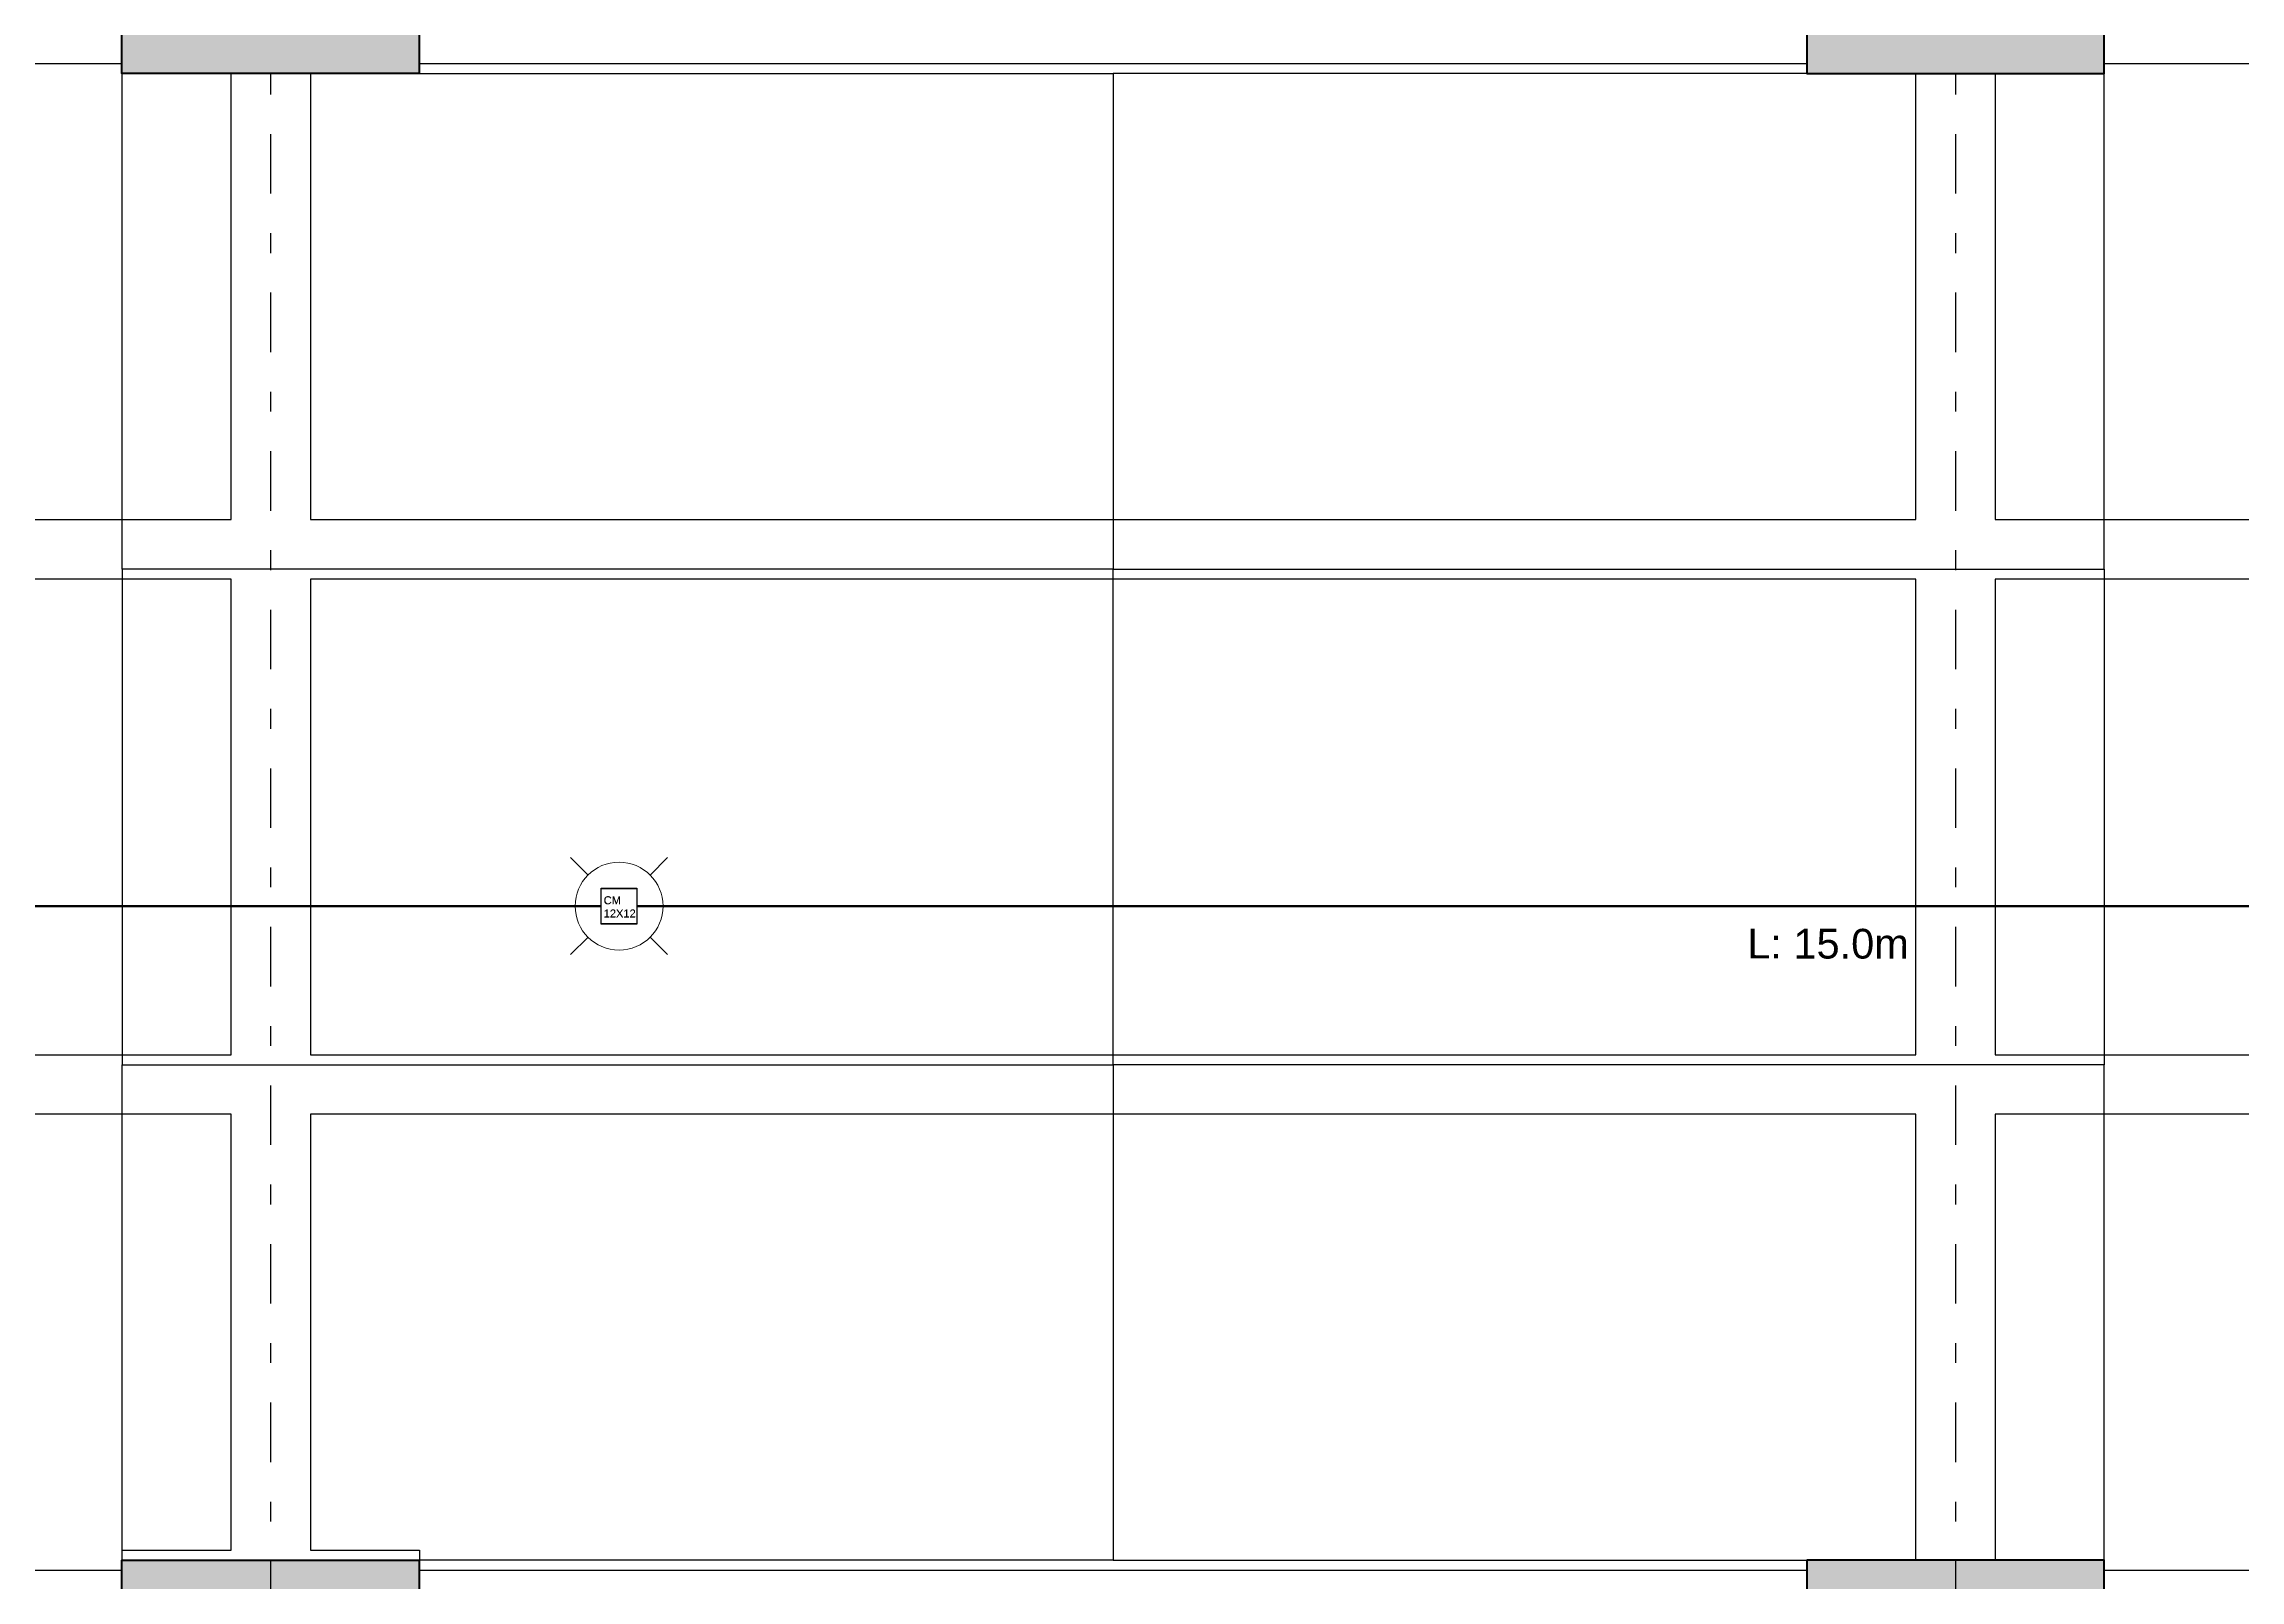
# Model space of a CAD drawing. Header units: millimetres. Extents: x 3781 to 4924, y 1639 to 1721.
# Drawn here: x 4018.93 to 4030.01, y 1668.35 to 1676.1 of the extents above; entities that cross this region are included whole.
import ezdxf

# ---------------------------------------------------------------- set-up
doc = ezdxf.new("R2010")
doc.units = ezdxf.units.MM
for name, pattern in [('CENTER', [0.7, 0.3, -0.2, 0, -0.2]), ('HIDDEN2', [0.1875, 0.125, -0.0625]), ('LLUVIAS', [10, 4, -2, 4])]:
    doc.linetypes.add(name, pattern=pattern)
for name, color, linetype in [('-parquead', 2, 'Continuous'), ('1amobla', 2, 'Continuous'), ('AS_GL DETECCION_MEZANINE', 7, 'Continuous'), ('AS_GL DETECCION_PISO 2', 7, 'Continuous'), ('E-P. MACIZA1', 2, 'HIDDEN2'), ('EJE-ESTRUCTURA', 1, 'CENTER'), ('HACHTCOLUMNA', 250, 'Continuous')]:
    doc.layers.add(name, color=color, linetype=linetype)
doc.layers.add('Estructura', color=6, linetype='Continuous', lineweight=40)
doc.layers.add('TEXTOS', color=7, linetype='Continuous', lineweight=20)
doc.styles.get("Standard").update_dxf_attribs({"font": 'arial.ttf'})

# ---------------------------------------------------------------- blocks, each defined once
blk = doc.blocks.new('estructura etapa 3')
at = {"layer": 'HACHTCOLUMNA'}
h = blk.add_hatch(color=256, dxfattribs=at)
h.paths.add_polyline_path([(-91.651, -6658.124), (-91.651, -6657.624), (-92.35, -6657.624), (-92.35, -6658.124)])
h.paths.add_polyline_path([(-49.354, -6658.124), (-49.354, -6657.624), (-50.055, -6657.624), (-50.055, -6658.124)])
h.paths.add_polyline_path([(-56.053, -6658.124), (-56.053, -6657.624), (-56.753, -6657.624), (-56.753, -6658.124)])
h.paths.add_polyline_path([(-76.45, -6659.124), (-76.95, -6659.124), (-76.95, -6657.624), (-76.45, -6657.624)])
h.paths.add_polyline_path([(-83.95, -6659.124), (-84.45, -6659.124), (-84.45, -6657.624), (-83.95, -6657.624)])
h.paths.add_polyline_path([(-60.452, -6659.124), (-60.952, -6659.124), (-60.952, -6657.624), (-60.452, -6657.624)])
h.paths.add_polyline_path([(-67.95, -6659.124), (-68.45, -6659.124), (-68.45, -6657.624), (-67.95, -6657.624)])
h.paths.add_polyline_path([(-91.85, -6668.199), (-91.851, -6667.599), (-92.35, -6667.599), (-92.349, -6668.199)])
h.paths.add_polyline_path([(-49.354, -6668.199), (-49.354, -6667.599), (-49.854, -6667.599), (-49.854, -6668.199)])
h.paths.add_polyline_path([(-56.154, -6668.149), (-56.154, -6667.649), (-56.854, -6667.649), (-56.854, -6668.149)])
h.paths.add_polyline_path([(-59.952, -6667.649), (-59.952, -6668.149), (-61.452, -6668.149), (-61.452, -6667.649)])
h.paths.add_polyline_path([(-75.95, -6667.649), (-75.95, -6668.149), (-77.45, -6668.149), (-77.45, -6667.649)])
h.paths.add_polyline_path([(-68.95, -6667.649), (-68.95, -6668.149), (-67.45, -6668.149), (-67.45, -6667.649)])
h.paths.add_polyline_path([(-84.95, -6667.649), (-84.95, -6668.149), (-83.45, -6668.149), (-83.45, -6667.649)])
h.paths.add_polyline_path([(-91.85, -6676.199), (-91.85, -6675.599), (-92.349, -6675.599), (-92.349, -6676.199)])
h.paths.add_polyline_path([(-49.354, -6676.199), (-49.354, -6675.599), (-49.854, -6675.599), (-49.854, -6676.199)])
h.paths.add_polyline_path([(-56.154, -6676.149), (-56.154, -6675.649), (-56.754, -6675.649), (-56.754, -6676.149)])
h.paths.add_polyline_path([(-59.952, -6675.649), (-59.952, -6676.149), (-61.452, -6676.149), (-61.452, -6675.649)])
h.paths.add_polyline_path([(-75.95, -6675.649), (-75.95, -6676.149), (-77.45, -6676.149), (-77.45, -6675.649)])
h.paths.add_polyline_path([(-68.95, -6675.649), (-68.95, -6676.149), (-67.45, -6676.149), (-67.45, -6675.649)])
h.paths.add_polyline_path([(-84.95, -6675.649), (-84.95, -6676.149), (-83.45, -6676.149), (-83.45, -6675.649)])
h.paths.add_polyline_path([(-91.847, -6686.299), (-91.851, -6685.699), (-92.35, -6685.699), (-92.346, -6686.299)])
h.paths.add_polyline_path([(-49.354, -6686.299), (-49.354, -6685.699), (-49.854, -6685.699), (-49.854, -6686.299)])
h.paths.add_polyline_path([(-56.154, -6686.249), (-56.154, -6685.749), (-56.754, -6685.749), (-56.754, -6686.249)])
h.paths.add_polyline_path([(-59.952, -6685.749), (-59.952, -6686.249), (-61.452, -6686.249), (-61.452, -6685.749)])
h.paths.add_polyline_path([(-75.95, -6685.749), (-75.95, -6686.249), (-77.45, -6686.249), (-77.45, -6685.749)])
h.paths.add_polyline_path([(-68.95, -6685.749), (-68.95, -6686.249), (-67.45, -6686.249), (-67.45, -6685.749)])
h.paths.add_polyline_path([(-84.95, -6685.749), (-84.95, -6686.249), (-83.45, -6686.249), (-83.45, -6685.749)])
h.paths.add_polyline_path([(-49.353, -6694.294), (-49.354, -6693.699), (-49.855, -6693.699), (-49.854, -6694.294)])
h.paths.add_polyline_path([(-56.054, -6694.249), (-56.054, -6693.749), (-56.753, -6693.749), (-56.753, -6694.249)])
h.paths.add_polyline_path([(-91.651, -6694.249), (-91.651, -6693.749), (-92.35, -6693.749), (-92.35, -6694.249)])
h.paths.add_polyline_path([(-59.952, -6693.749), (-59.952, -6694.249), (-61.452, -6694.249), (-61.452, -6693.749)])
h.paths.add_polyline_path([(-75.95, -6693.749), (-75.95, -6694.249), (-77.45, -6694.249), (-77.45, -6693.749)])
h.paths.add_polyline_path([(-68.95, -6693.749), (-68.95, -6694.249), (-67.45, -6694.249), (-67.45, -6693.749)])
h.paths.add_polyline_path([(-84.95, -6693.749), (-84.95, -6694.249), (-83.45, -6694.249), (-83.45, -6693.749)])
h.paths.add_polyline_path([(-49.358, -6703.974), (-49.353, -6703.374), (-49.854, -6703.374), (-49.859, -6703.974)])
h.paths.add_polyline_path([(-56.054, -6703.924), (-56.054, -6703.424), (-56.753, -6703.424), (-56.753, -6703.924)])
h.paths.add_polyline_path([(-67.95, -6704.924), (-67.95, -6703.424), (-68.45, -6703.424), (-68.45, -6704.924)])
h.paths.add_polyline_path([(-91.651, -6703.924), (-91.651, -6703.424), (-92.35, -6703.424), (-92.35, -6703.924)])
h.paths.add_polyline_path([(-61.847, -6703.424), (-60.347, -6703.424), (-60.347, -6703.924), (-61.847, -6703.924)])
h.paths.add_polyline_path([(-83.95, -6704.924), (-83.95, -6703.424), (-84.45, -6703.424), (-84.45, -6704.924)])
h.paths.add_polyline_path([(-76.45, -6704.924), (-76.45, -6703.424), (-76.95, -6703.424), (-76.95, -6704.924)])
h.paths.add_polyline_path([(-49.354, -6711.949), (-49.354, -6711.449), (-50.054, -6711.449), (-50.054, -6711.949)])
h.paths.add_polyline_path([(-55.954, -6711.949), (-55.954, -6711.449), (-56.654, -6711.449), (-56.654, -6711.949)])
h.paths.add_polyline_path([(-91.65, -6711.949), (-91.65, -6711.449), (-92.35, -6711.449), (-92.35, -6711.949)])
h.paths.add_polyline_path([(-60.952, -6711.949), (-60.952, -6709.549), (-60.452, -6709.549), (-60.452, -6711.949)])
h.paths.add_polyline_path([(-68.45, -6709.549), (-68.45, -6711.949), (-67.95, -6711.949), (-67.95, -6709.549)])
h.paths.add_polyline_path([(-76.95, -6709.549), (-76.95, -6711.949), (-76.45, -6711.949), (-76.45, -6709.549)])
h.paths.add_polyline_path([(-83.95, -6709.549), (-83.95, -6711.949), (-84.45, -6711.949), (-84.45, -6709.549)])
at = {"layer": 'EJE-ESTRUCTURA'}
for p, q in [((-76.7, -6655.354), (-76.7, -6714.914)), ((-68.2, -6655.354), (-68.2, -6714.914))]:
    blk.add_line(p, q, dxfattribs=at)
at = {"layer": 'Estructura'}
for points in [[(-75.95, -6685.749), (-75.95, -6686.249), (-77.45, -6686.249), (-77.45, -6685.749)], [(-68.95, -6685.749), (-68.95, -6686.249), (-67.45, -6686.249), (-67.45, -6685.749)], [(-75.95, -6693.749), (-75.95, -6694.249), (-77.45, -6694.249), (-77.45, -6693.749)], [(-68.95, -6693.749), (-68.95, -6694.249), (-67.45, -6694.249), (-67.45, -6693.749)]]:
    blk.add_lwpolyline(points, close=True, dxfattribs=at)
blk = doc.blocks.new('AS_Strobe-CEILING')
at = {"color": 0, "linetype": 'Continuous', "lineweight": 15}
for p, q in [((-0.1045, 0.1045), (-0.163, 0.163)), ((0.1045, 0.1045), (0.163, 0.163)), ((-0.1045, -0.1045), (-0.163, -0.163)), ((0.1045, -0.1045), (0.163, -0.163))]:
    blk.add_line(p, q, dxfattribs=at)
blk.add_ellipse((0, 0), major_axis=(0.1478, 0), ratio=1, dxfattribs=at)
blk = doc.blocks.new('Caja metalica de 12')
at = {"layer": '1amobla', "linetype": 'Continuous', "ltscale": 0.3}
blk.add_lwpolyline([(-1069.691, -2855.357), (-1069.511, -2855.357), (-1069.511, -2855.537), (-1069.691, -2855.537), (-1069.691, -2855.357)], dxfattribs=at)
at = {"layer": '1amobla', "color": 7, "linetype": 'Continuous', "ltscale": 0.3, "insert": (-1069.679, -2855.397), "char_height": 0.04, "width": 0.07916, "attachment_point": 1}
blk.add_mtext('CM 12X12', dxfattribs=at)

msp = doc.modelspace()

# ---------------------------------------------------------------- linework, layer by layer
at = {"layer": '-parquead'}
for points in [[(4024.323, 1673.453), (4019.323, 1673.453), (4019.323, 1675.953), (4024.323, 1675.953)], [(4024.323, 1673.453), (4029.323, 1673.453), (4029.323, 1675.953), (4024.323, 1675.953)], [(4024.323, 1673.453), (4019.323, 1673.453), (4019.323, 1670.953), (4024.323, 1670.953)], [(4024.323, 1673.453), (4029.323, 1673.453), (4029.323, 1670.953), (4024.323, 1670.953)], [(4024.323, 1668.453), (4019.323, 1668.453), (4019.323, 1670.953), (4024.323, 1670.953)], [(4024.323, 1668.453), (4029.323, 1668.453), (4029.323, 1670.953), (4024.323, 1670.953)]]:
    msp.add_lwpolyline(points, close=True, dxfattribs=at)
at = {"layer": '1amobla', "color": 7, "linetype": 'Continuous', "ltscale": 0.3, "true_color": 0xffffff}
msp.add_lwpolyline([(4021.74, 1671.843), (4021.92, 1671.843), (4021.92, 1671.663), (4021.74, 1671.663), (4021.74, 1671.843)], dxfattribs=at)
msp.add_lwpolyline([(4021.74, 1671.843), (4021.92, 1671.843), (4021.92, 1671.663), (4021.74, 1671.663), (4021.74, 1671.843)], dxfattribs=at)
at = {"layer": 'AS_GL DETECCION_PISO 2', "color": 5, "linetype": 'Continuous', "lineweight": 50}
for p, q in [((4021.74, 1671.753), (4008.24, 1671.753)), ((4035.03, 1671.753), (4021.92, 1671.753))]:
    msp.add_line(p, q, dxfattribs=at)
at = {"layer": 'E-P. MACIZA1', "color": 7, "linetype": 'LLUVIAS', "ltscale": 3, "true_color": 0xffffff}
for points in [[(4019.873, 1673.703), (4019.873, 1675.953), (4019.323, 1675.953), (4019.323, 1676.003), (4013.323, 1676.003), (4013.323, 1675.953), (4012.773, 1675.953), (4012.773, 1673.703)], [(4028.373, 1673.703), (4028.373, 1675.953), (4027.823, 1675.953), (4027.823, 1676.003), (4020.823, 1676.003), (4020.823, 1675.953), (4020.273, 1675.953), (4020.273, 1673.703)], [(4035.87, 1673.703), (4035.87, 1675.953), (4035.32, 1675.953), (4035.32, 1676.003), (4029.323, 1676.003), (4029.323, 1675.953), (4028.773, 1675.953), (4028.773, 1673.703)], [(4019.873, 1673.403), (4012.773, 1673.403), (4012.773, 1671.003), (4019.873, 1671.003)], [(4028.373, 1673.403), (4020.273, 1673.403), (4020.273, 1671.003), (4028.373, 1671.003)], [(4028.773, 1673.403), (4028.773, 1671.003), (4035.87, 1671.003), (4035.87, 1673.403)], [(4019.323, 1668.403), (4019.323, 1668.503), (4019.873, 1668.503), (4019.873, 1670.703), (4012.773, 1670.703), (4012.773, 1668.503), (4013.123, 1668.503), (4013.123, 1668.403)], [(4027.823, 1668.403), (4027.823, 1668.453), (4028.373, 1668.453), (4028.373, 1670.703), (4020.273, 1670.703), (4020.273, 1668.503), (4020.823, 1668.503), (4020.823, 1668.403)], [(4035.87, 1668.453), (4035.87, 1670.703), (4028.773, 1670.703), (4028.773, 1668.453), (4029.323, 1668.453), (4029.323, 1668.403), (4035.32, 1668.403), (4035.32, 1668.453)]]:
    msp.add_lwpolyline(points, close=True, dxfattribs=at)

# ---------------------------------------------------------------- block references
at = {"layer": '1amobla', "color": 7, "linetype": 'Continuous', "true_color": 0xffffff}
msp.add_blockref('Caja metalica de 12', (5091.431, 4527.199), dxfattribs=at)
at = {"layer": 'AS_GL DETECCION_MEZANINE', "color": 1, "linetype": 'Continuous', "xscale": 1.5, "yscale": 1.5, "zscale": 1.5}
msp.add_blockref('AS_Strobe-CEILING', (4021.83, 1671.753), dxfattribs=at)
at = {"layer": 'AS_GL DETECCION_PISO 2', "color": 5, "linetype": 'Continuous', "lineweight": 50}
msp.add_blockref('estructura etapa 3', (4096.772, 8362.202), dxfattribs=at)

# ---------------------------------------------------------------- texts
at = {"layer": '1amobla', "color": 7, "linetype": 'Continuous', "ltscale": 0.3, "true_color": 0xffffff, "insert": (4021.753, 1671.803), "char_height": 0.04, "width": 0.07916, "attachment_point": 1}
msp.add_mtext('CM 12X12', dxfattribs=at)
at = {"layer": 'TEXTOS'}
msp.add_text('L: 15.0m', height=0.15, rotation=359.9331, dxfattribs=at).set_placement((4027.522, 1671.489))

doc.saveas('drawing.dxf')
